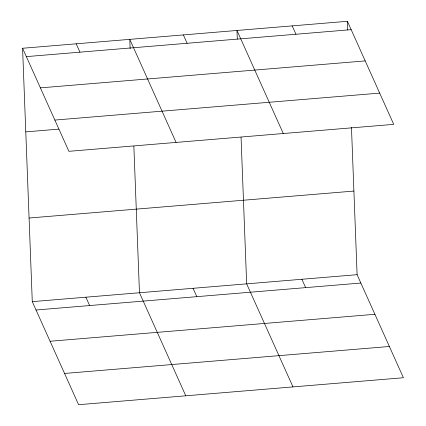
<?xml version="1.0" encoding="UTF-8"?>
<svg xmlns="http://www.w3.org/2000/svg" width="426" height="426" viewBox="0 0 426 426"><rect width="100%" height="100%" fill="white"/><g stroke="black" fill="none" stroke-linecap="round" stroke-linejoin="round"><path stroke-width="0.64" d="M22.583 48.26L347.408 21.3L393.725 124.355L68.895 151.315L22.583 48.26L32.275 301.645L78.592 404.7L403.417 377.74L357.105 274.685L351.471 127.449M26.337 56.621L351.168 29.66M40.385 87.873L365.21 60.907M54.853 120.068L379.683 93.108M25.778 131.879L58.863 129.131M29.075 218.027L353.905 191.066M32.275 301.645L357.105 274.685M36.029 310.006L360.859 283.045M50.076 341.253L374.907 314.292M64.544 373.453L389.375 346.487M292.188 25.885L295.948 34.245M283.285 133.524L236.968 30.464L237.298 39.096M301.885 279.264L305.639 287.625M183.372 34.916L187.131 43.276M292.976 386.904L246.659 283.849L241.052 137.279M176.092 142.417L129.776 39.362L130.132 48.655M193.063 288.301L196.823 296.661M76.179 43.814L79.934 52.174M185.784 395.802L139.467 292.747L133.86 146.177M85.871 297.194L89.63 305.554M347.408 21.3L347.738 29.927"/></g></svg>
